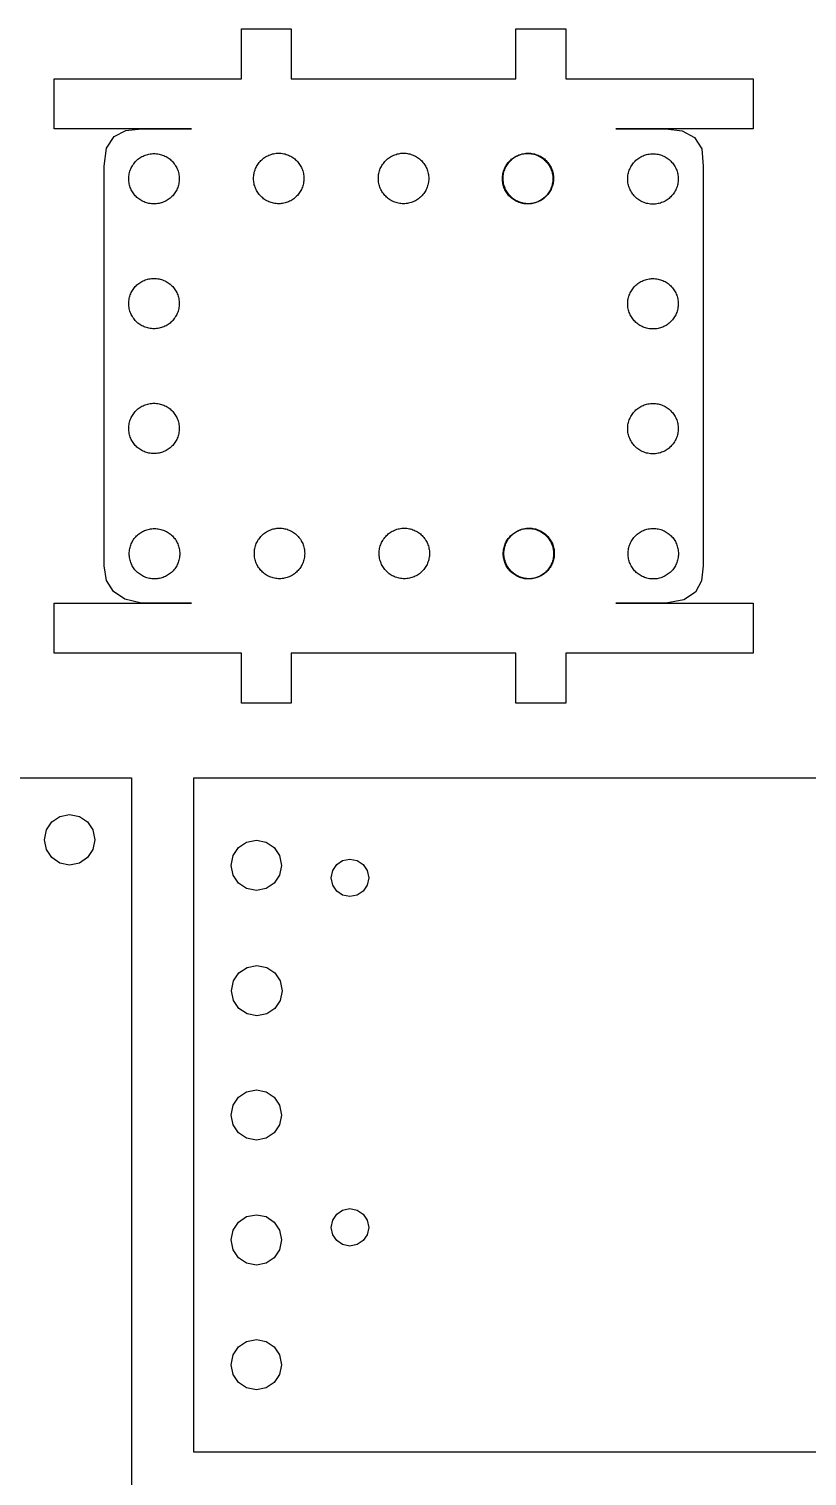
# Model space of a CAD drawing. Extents: x 0 to 450, y -1 to 305.
# Drawn here: x 61.8 to 124.1, y 76.1 to 192 of the extents above; entities that cross this region are included whole.
import ezdxf

# ---------------------------------------------------------------- set-up
doc = ezdxf.new("R2010")
doc.units = 0
doc.layers.add('Layer_1', color=7, linetype='CONTINUOUS')

msp = doc.modelspace()

# ---------------------------------------------------------------- linework, layer by layer
at = {"layer": 'Layer_1', "color": 7}
for points in [[(70.798176, 146.00003), (69.462071, 146.328903), (68.542989, 146.926791), (68.001501, 147.811276), (67.798177, 149.000024), (67.798177, 181.000016), (68.003448, 182.443306), (68.606698, 183.380081), (69.555687, 183.87682), (70.798176, 184.000016), (74.798177, 184.000019), (63.798176, 184.000019), (63.798176, 188.000019), (78.798177, 188.000019), (78.798177, 192.000017), (82.798178, 192.000017), (82.798178, 188.000019), (100.798176, 188.000016), (100.798176, 192.000017), (104.798176, 192.000017), (104.798176, 188.000016), (119.798177, 188.000019), (119.798177, 184.000019), (108.798177, 184.000019), (112.798177, 184.000019), (114.123363, 183.825205), (115.114584, 183.316423), (115.697604, 182.399443), (115.798177, 181.000016), (115.798177, 149.000024), (115.67832, 147.79993), (115.178578, 146.871165), (114.238636, 146.256852), (112.798177, 146.00003), (108.798177, 146.00003), (119.798177, 146.00003), (119.798177, 142.00001), (104.798176, 142.00001), (104.798176, 138.000018), (100.798176, 138.000018), (100.798176, 142.00001), (82.798178, 142.00001), (82.798178, 138.000018), (78.798177, 138.000018), (78.798177, 142.00001), (63.798176, 142.00001), (63.798176, 146.00003), (74.798177, 146.00003), (70.798176, 146.00003)], [(81.792592, 182.046256), (81.792592, 182.046256)], [(91.792594, 182.046256), (91.792594, 182.046256)], [(101.736711, 182.026219), (101.736711, 182.026219)], [(101.792574, 182.046256), (101.792574, 182.046256)], [(69.774418, 180.000004), (69.774418, 180.000004)], [(109.754343, 179.982357), (109.754343, 179.982357)], [(69.774435, 170.000024), (69.774435, 170.000024)], [(109.75436, 169.982385), (109.75436, 169.982385)], [(69.774435, 160.000021), (69.774435, 160.000021)], [(109.75436, 159.982383), (109.75436, 159.982383)], [(81.856473, 152.008033), (81.856473, 152.008033)], [(91.856475, 152.008033), (91.856475, 152.008033)], [(101.800592, 151.987995), (101.800592, 151.987995)], [(101.856455, 152.008033), (101.856455, 152.008033)], [(111.800572, 151.987995), (111.800572, 151.987995)], [(69.814567, 149.961781), (69.814567, 149.961781)], [(-0.000002, 132.009873), (70.000002, 132.009873), (70.000002, 57.990145), (-0.000002, 57.990145), (-0.000002, 132.009873)], [(75.000005, 132.000021), (185, 132.000021), (185, 78.000019), (75.000005, 78.000019), (75.000005, 132.000021)], [(65.038218, 125.026264), (64.252863, 125.1853), (63.611533, 125.619007), (63.179136, 126.262279), (63.020581, 127.050014), (63.179136, 127.837749), (63.611533, 128.481022), (64.252863, 128.914728), (65.038218, 129.073764), (65.823574, 128.914728), (66.464903, 128.481022), (66.8973, 127.837749), (67.055856, 127.050014), (66.8973, 126.262279), (66.464903, 125.619007), (65.823574, 125.1853), (65.038218, 125.026264)], [(82.023752, 125.000012), (81.864716, 124.214657), (81.43101, 123.573327), (80.787737, 123.14093), (80.000002, 122.982375), (79.212267, 123.14093), (78.568995, 123.573327), (78.135288, 124.214657), (77.976252, 125.000012), (78.135288, 125.785368), (78.568995, 126.426697), (79.212267, 126.859095), (80.000002, 127.01765), (80.787737, 126.859095), (81.43101, 126.426697), (81.864716, 125.785368), (82.023752, 125.000012)], [(82.063887, 114.961797), (81.904851, 114.176442), (81.471144, 113.535112), (80.827872, 113.102715), (80.040137, 112.944159), (79.252402, 113.102715), (78.60913, 113.535112), (78.175423, 114.176442), (78.016387, 114.961797), (78.175423, 115.747152), (78.60913, 116.388482), (79.252402, 116.820879), (80.040137, 116.979435), (80.827872, 116.820879), (81.471144, 116.388482), (81.904851, 115.747152), (82.063887, 114.961797)], [(82.023752, 105.000013), (81.864716, 104.214658), (81.43101, 103.573328), (80.787737, 103.140931), (80.000002, 102.982375), (79.212267, 103.140931), (78.568995, 103.573328), (78.135288, 104.214658), (77.976252, 105.000013), (78.135288, 105.785368), (78.568995, 106.426698), (79.212267, 106.859095), (80.000002, 107.017651), (80.787737, 106.859095), (81.43101, 106.426698), (81.864716, 105.785368), (82.023752, 105.000013)], [(82.023752, 95.000013), (81.864716, 94.214658), (81.43101, 93.573328), (80.787737, 93.140931), (80.000002, 92.982375), (79.212267, 93.140931), (78.568995, 93.573328), (78.135288, 94.214658), (77.976252, 95.000013), (78.135288, 95.785368), (78.568995, 96.426698), (79.212267, 96.859095), (80.000002, 97.017651), (80.787737, 96.859095), (81.43101, 96.426698), (81.864716, 95.785368), (82.023752, 95.000013)], [(82.023752, 85.000013), (81.864716, 84.214658), (81.43101, 83.573328), (80.787737, 83.140931), (80.000002, 82.982376), (79.212267, 83.140931), (78.568995, 83.573328), (78.135288, 84.214658), (77.976252, 85.000013), (78.135288, 85.785369), (78.568995, 86.426698), (79.212267, 86.859095), (80.000002, 87.017651), (80.787737, 86.859095), (81.43101, 86.426698), (81.864716, 85.785369), (82.023752, 85.000013)]]:
    msp.add_lwpolyline(points, dxfattribs=at)
at = {"layer": 'Layer_1', "color": 1}
for points in [[(89.000002, 124.00001), (88.882125, 123.416145), (88.560663, 122.939353), (88.08387, 122.61789), (87.500002, 122.500013), (86.916135, 122.61789), (86.439342, 122.939353), (86.11788, 123.416145), (86.000002, 124.00001), (86.11788, 124.58388), (86.439342, 125.060672), (86.916135, 125.382134), (87.500002, 125.500011), (88.08387, 125.382134), (88.560663, 125.060672), (88.882125, 124.58388), (89.000002, 124.00001)], [(89.000002, 96.000013), (88.882125, 95.416147), (88.560663, 94.939355), (88.08387, 94.617893), (87.500002, 94.500016), (86.916135, 94.617893), (86.439342, 94.939355), (86.11788, 95.416147), (86.000002, 96.000013), (86.11788, 96.583882), (86.439342, 97.060674), (86.916135, 97.382137), (87.500002, 97.500014), (88.08387, 97.382137), (88.560663, 97.060674), (88.882125, 96.583882), (89.000002, 96.000013)]]:
    msp.add_lwpolyline(points, dxfattribs=at)
at = {"layer": 'Layer_1', "color": 7}
for points in [[(71.390338, 181.97666), (71.522079, 182.003471), (71.658477, 182.017667), (71.798177, 182.017667)], [(71.798177, 182.017667), (71.937905, 182.017667), (72.074303, 182.003556), (72.206045, 181.97666)], [(81.007252, 181.887224), (81.12793, 181.938419), (81.25462, 181.978184), (81.385966, 182.005137)], [(81.385966, 182.005137), (81.517312, 182.03223), (81.653315, 182.046256), (81.792592, 182.046256)], [(81.792592, 182.046256), (81.931897, 182.046256), (82.067871, 182.032145), (82.199218, 182.005137)], [(82.199218, 182.005137), (82.330564, 181.978325), (82.457253, 181.938419), (82.577957, 181.887224)], [(91.007226, 181.887224), (91.127933, 181.938419), (91.254622, 181.978184), (91.385969, 182.005137)], [(91.385969, 182.005137), (91.517315, 182.03223), (91.653289, 182.046256), (91.792594, 182.046256)], [(91.792594, 182.046256), (91.931871, 182.046256), (92.067874, 182.032145), (92.19922, 182.005137)], [(92.19922, 182.005137), (92.330566, 181.978325), (92.457256, 181.938419), (92.577934, 181.887224)], [(101.007235, 181.887196), (101.127913, 181.938419), (101.254631, 181.978156), (101.385977, 182.005137)], [(101.330085, 181.985099), (101.461432, 182.012192), (101.597406, 182.026219), (101.736711, 182.026219)], [(101.385977, 182.005137), (101.517295, 182.03223), (101.653298, 182.046256), (101.792574, 182.046256)], [(101.736711, 182.026219), (101.875988, 182.026219), (102.011991, 182.012107), (102.143337, 181.985099)], [(101.792574, 182.046256), (101.931879, 182.046256), (102.067882, 182.032145), (102.1992, 182.005137)], [(102.1992, 182.005137), (102.330546, 181.978043), (102.457264, 181.938419), (102.577942, 181.887196)], [(111.370262, 181.959013), (111.502004, 181.985824), (111.638402, 182.00002), (111.778102, 182.00002)], [(111.778102, 182.00002), (111.91783, 182.00002), (112.054228, 181.985909), (112.185969, 181.959013)], [(69.933479, 180.785372), (69.984674, 180.906079), (70.047327, 181.020745), (70.120056, 181.128103)], [(70.120056, 181.128103), (70.192784, 181.235432), (70.275617, 181.335423), (70.367169, 181.426694)], [(70.367169, 181.426694), (70.458722, 181.517993), (70.559024, 181.600571), (70.666692, 181.673074)], [(70.666692, 181.673074), (70.77436, 181.745605), (70.889393, 181.808061), (71.010439, 181.859087)], [(71.010439, 181.859087), (71.131512, 181.910141), (71.258568, 181.949793), (71.390338, 181.97666)], [(72.206045, 181.97666), (72.337786, 181.949849), (72.464871, 181.910141), (72.585916, 181.859087)], [(72.585916, 181.859087), (72.706961, 181.808061), (72.822023, 181.745605), (72.929691, 181.673074)], [(72.929691, 181.673074), (73.03733, 181.600571), (73.137632, 181.517993), (73.229185, 181.426694)], [(73.229185, 181.426694), (73.320738, 181.335423), (73.40357, 181.235432), (73.476299, 181.128103)], [(73.476299, 181.128103), (73.549056, 181.020745), (73.611681, 180.906079), (73.662904, 180.785372)], [(79.933509, 180.810236), (79.984563, 180.931309), (80.047019, 181.046343), (80.11955, 181.154011)], [(80.11955, 181.154011), (80.192053, 181.261679), (80.274631, 181.361952), (80.365902, 181.453533)], [(80.365902, 181.453533), (80.457201, 181.545086), (80.557164, 181.62789), (80.664521, 181.700647)], [(80.664521, 181.700647), (80.77185, 181.773376), (80.886546, 181.836029), (81.007252, 181.887224)], [(82.577957, 181.887224), (82.698635, 181.836029), (82.81333, 181.773376), (82.920688, 181.700647)], [(82.920688, 181.700647), (83.028017, 181.62789), (83.128008, 181.545086), (83.219279, 181.453533)], [(83.219279, 181.453533), (83.310549, 181.361952), (83.393128, 181.261679), (83.465659, 181.154011)], [(83.465659, 181.154011), (83.538162, 181.046343), (83.600617, 180.931309), (83.651671, 180.810236)], [(89.933512, 180.810236), (89.984566, 180.931309), (90.047022, 181.046343), (90.119525, 181.154011)], [(90.119525, 181.154011), (90.192056, 181.261679), (90.274634, 181.361952), (90.365905, 181.453533)], [(90.365905, 181.453533), (90.457175, 181.545086), (90.557167, 181.62789), (90.664496, 181.700647)], [(90.664496, 181.700647), (90.771853, 181.773376), (90.886548, 181.836029), (91.007226, 181.887224)], [(92.577934, 181.887224), (92.698641, 181.836029), (92.813336, 181.773376), (92.920665, 181.700647)], [(92.920665, 181.700647), (93.027994, 181.62789), (93.127985, 181.545086), (93.219284, 181.453533)], [(93.219284, 181.453533), (93.310555, 181.361952), (93.393133, 181.261679), (93.465636, 181.154011)], [(93.465636, 181.154011), (93.538167, 181.046343), (93.600623, 180.931309), (93.651677, 180.810236)], [(99.877629, 180.790198), (99.928683, 180.911271), (99.991139, 181.026305), (100.063641, 181.133973)], [(99.933492, 180.810236), (99.984546, 180.931309), (100.047002, 181.046343), (100.119533, 181.153983)], [(100.063641, 181.133973), (100.136173, 181.241641), (100.218751, 181.341914), (100.310021, 181.433495)], [(100.119533, 181.153983), (100.192036, 181.26165), (100.274614, 181.361952), (100.365913, 181.453533)], [(100.310021, 181.433495), (100.401292, 181.525048), (100.501283, 181.607852), (100.608613, 181.680609)], [(100.365913, 181.453533), (100.457183, 181.545086), (100.557175, 181.627918), (100.664504, 181.700619)], [(100.608613, 181.680609), (100.71597, 181.753338), (100.830665, 181.815991), (100.951343, 181.867186)], [(100.664504, 181.700619), (100.771833, 181.773376), (100.886528, 181.836029), (101.007235, 181.887196)], [(100.951343, 181.867186), (101.07205, 181.918381), (101.198739, 181.958147), (101.330085, 181.985099)], [(102.143337, 181.985099), (102.274683, 181.958288), (102.401373, 181.918381), (102.522051, 181.867186)], [(102.522051, 181.867186), (102.642757, 181.815991), (102.757453, 181.753338), (102.864782, 181.680609)], [(102.577942, 181.887196), (102.698649, 181.836029), (102.813316, 181.773376), (102.920673, 181.700619)], [(102.864782, 181.680609), (102.972111, 181.607852), (103.072102, 181.525048), (103.163401, 181.433495)], [(102.920673, 181.700619), (103.028002, 181.627918), (103.127993, 181.545086), (103.219264, 181.453533)], [(103.163401, 181.433495), (103.254672, 181.341914), (103.33725, 181.241641), (103.409753, 181.133973)], [(103.219264, 181.453533), (103.310563, 181.361952), (103.393141, 181.26165), (103.465644, 181.153983)], [(103.409753, 181.133973), (103.482284, 181.026305), (103.54474, 180.911271), (103.595794, 180.790198)], [(103.465644, 181.153983), (103.538175, 181.046343), (103.600631, 180.931309), (103.651657, 180.810236)], [(109.913403, 180.767725), (109.964598, 180.888431), (110.027252, 181.003098), (110.09998, 181.110455)], [(110.09998, 181.110455), (110.172709, 181.217784), (110.255541, 181.317776), (110.347094, 181.409046)], [(110.347094, 181.409046), (110.438647, 181.500345), (110.538949, 181.582924), (110.646616, 181.655426)], [(110.646616, 181.655426), (110.754284, 181.727958), (110.869318, 181.790413), (110.990363, 181.841439)], [(110.990363, 181.841439), (111.111436, 181.892493), (111.238493, 181.932145), (111.370262, 181.959013)], [(112.185969, 181.959013), (112.317711, 181.932202), (112.444795, 181.892493), (112.56584, 181.841439)], [(112.56584, 181.841439), (112.686886, 181.790413), (112.801948, 181.727958), (112.909615, 181.655426)], [(112.909615, 181.655426), (113.017255, 181.582924), (113.117557, 181.500345), (113.20911, 181.409046)], [(113.20911, 181.409046), (113.300662, 181.317776), (113.383495, 181.217784), (113.456223, 181.110455)], [(113.456223, 181.110455), (113.52898, 181.003098), (113.591605, 180.888431), (113.642829, 180.767725)], [(69.774418, 180.000004), (69.774418, 180.139309), (69.788529, 180.275312), (69.815538, 180.40663)], [(69.815538, 179.593407), (69.788445, 179.724725), (69.774418, 179.860727), (69.774418, 180.000004)], [(69.815538, 180.40663), (69.842631, 180.537976), (69.882255, 180.664694), (69.933479, 180.785372)], [(73.662904, 180.785372), (73.714099, 180.664694), (73.753864, 180.537976), (73.780817, 180.40663)], [(73.780817, 180.40663), (73.807628, 180.275312), (73.821936, 180.139309), (73.821936, 180.000004)], [(73.821936, 180.000004), (73.821936, 179.860727), (73.807825, 179.724725), (73.780817, 179.593407)], [(79.774957, 180.022525), (79.774957, 180.162225), (79.789068, 180.298623), (79.815964, 180.430365)], [(79.815964, 179.614658), (79.789153, 179.746399), (79.774957, 179.882797), (79.774957, 180.022525)], [(79.815964, 180.430365), (79.842775, 180.562106), (79.882455, 180.689191), (79.933509, 180.810236)], [(83.651671, 180.810236), (83.702725, 180.689191), (83.742378, 180.562106), (83.769245, 180.430365)], [(83.769245, 180.430365), (83.796056, 180.298623), (83.810224, 180.162225), (83.810224, 180.022525)], [(83.810224, 180.022525), (83.810224, 179.882797), (83.796113, 179.746399), (83.769245, 179.614658)], [(89.774959, 180.022525), (89.774959, 180.162225), (89.789071, 180.298623), (89.815938, 180.430365)], [(89.815938, 179.614658), (89.789127, 179.746399), (89.774959, 179.882797), (89.774959, 180.022525)], [(89.815938, 180.430365), (89.842749, 180.562106), (89.882458, 180.689191), (89.933512, 180.810236)], [(93.651677, 180.810236), (93.702731, 180.689191), (93.742355, 180.562106), (93.769222, 180.430365)], [(93.769222, 180.430365), (93.796033, 180.298623), (93.810229, 180.162225), (93.810229, 180.022525)], [(93.810229, 180.022525), (93.810229, 179.882797), (93.796118, 179.746399), (93.769222, 179.614658)], [(99.719076, 180.002488), (99.719076, 180.142188), (99.733187, 180.278586), (99.760055, 180.410327)], [(99.760055, 179.59462), (99.733244, 179.726361), (99.719076, 179.862759), (99.719076, 180.002488)], [(99.760055, 180.410327), (99.786866, 180.542068), (99.826575, 180.669153), (99.877629, 180.790198)], [(99.774939, 180.022525), (99.774939, 180.162197), (99.789051, 180.298623), (99.815946, 180.430337)], [(99.815946, 179.61463), (99.789135, 179.746399), (99.774939, 179.882797), (99.774939, 180.022525)], [(99.815946, 180.430337), (99.842757, 180.562078), (99.882466, 180.689191), (99.933492, 180.810236)], [(103.595794, 180.790198), (103.646848, 180.669153), (103.686472, 180.542068), (103.713339, 180.410327)], [(103.651657, 180.810236), (103.702711, 180.689191), (103.742363, 180.562134), (103.769231, 180.430337)], [(103.713339, 180.410327), (103.74015, 180.278586), (103.754346, 180.142188), (103.754346, 180.002488)], [(103.754346, 180.002488), (103.754346, 179.862759), (103.740235, 179.726361), (103.713339, 179.59462)], [(103.769231, 180.430337), (103.796042, 180.298623), (103.810237, 180.162197), (103.810237, 180.022525)], [(103.810237, 180.022525), (103.810237, 179.882769), (103.796126, 179.746399), (103.769231, 179.61463)], [(109.754343, 179.982357), (109.754343, 180.121662), (109.768454, 180.257664), (109.795462, 180.388982)], [(109.795462, 179.575759), (109.768369, 179.707077), (109.754343, 179.84308), (109.754343, 179.982357)], [(109.795462, 180.388982), (109.822556, 180.520329), (109.86218, 180.647046), (109.913403, 180.767725)], [(113.642829, 180.767725), (113.694024, 180.647046), (113.733789, 180.520329), (113.760741, 180.388982)], [(113.760741, 180.388982), (113.787552, 180.257664), (113.801861, 180.121662), (113.801861, 179.982357)], [(113.801861, 179.982357), (113.801861, 179.84308), (113.78775, 179.707077), (113.760741, 179.575759)], [(69.933479, 179.214664), (69.882255, 179.335343), (69.842518, 179.46206), (69.815538, 179.593407)], [(70.120056, 178.871934), (70.047327, 178.979263), (69.984674, 179.093958), (69.933479, 179.214664)], [(70.367169, 178.573343), (70.275617, 178.664613), (70.192784, 178.764605), (70.120056, 178.871934)], [(70.666692, 178.326963), (70.559024, 178.399465), (70.458722, 178.482044), (70.367169, 178.573343)], [(73.229185, 178.573343), (73.137632, 178.482044), (73.03733, 178.399465), (72.929691, 178.326963)], [(73.476299, 178.871934), (73.40357, 178.764605), (73.320738, 178.664613), (73.229185, 178.573343)], [(73.662904, 179.214664), (73.611681, 179.093958), (73.549056, 178.979263), (73.476299, 178.871934)], [(73.780817, 179.593407), (73.753723, 179.46206), (73.714099, 179.335343), (73.662904, 179.214664)], [(79.933509, 179.234787), (79.882455, 179.355832), (79.842831, 179.482917), (79.815964, 179.614658)], [(80.11955, 178.891012), (80.047019, 178.99868), (79.984563, 179.113713), (79.933509, 179.234787)], [(80.365902, 178.591518), (80.274631, 178.683071), (80.192053, 178.783344), (80.11955, 178.891012)], [(80.664521, 178.344376), (80.557164, 178.417133), (80.457201, 178.499965), (80.365902, 178.591518)], [(83.219279, 178.591518), (83.128008, 178.499965), (83.028017, 178.417133), (82.920688, 178.344376)], [(83.465659, 178.891012), (83.393128, 178.783344), (83.310549, 178.683071), (83.219279, 178.591518)], [(83.651671, 179.234787), (83.600617, 179.113713), (83.538162, 178.99868), (83.465659, 178.891012)], [(83.769245, 179.614658), (83.742434, 179.482917), (83.702725, 179.355832), (83.651671, 179.234787)], [(89.933512, 179.234787), (89.882458, 179.355832), (89.842806, 179.482917), (89.815938, 179.614658)], [(90.119525, 178.891012), (90.047022, 178.99868), (89.984566, 179.113713), (89.933512, 179.234787)], [(90.365905, 178.591518), (90.274634, 178.683071), (90.192056, 178.783344), (90.119525, 178.891012)], [(90.664496, 178.344376), (90.557167, 178.417133), (90.457175, 178.499965), (90.365905, 178.591518)], [(93.219284, 178.591518), (93.127985, 178.499965), (93.027994, 178.417133), (92.920665, 178.344376)], [(93.465636, 178.891012), (93.393133, 178.783344), (93.310555, 178.683071), (93.219284, 178.591518)], [(93.651677, 179.234787), (93.600623, 179.113713), (93.538167, 178.99868), (93.465636, 178.891012)], [(93.769222, 179.614658), (93.742411, 179.482917), (93.702731, 179.355832), (93.651677, 179.234787)], [(99.877629, 179.214749), (99.826575, 179.335794), (99.786923, 179.462879), (99.760055, 179.59462)], [(99.933492, 179.234759), (99.882466, 179.355832), (99.842814, 179.482888), (99.815946, 179.61463)], [(100.063641, 178.870974), (99.991139, 178.978642), (99.928683, 179.093676), (99.877629, 179.214749)], [(100.119533, 178.890984), (100.047002, 178.99868), (99.984546, 179.113742), (99.933492, 179.234759)], [(100.310021, 178.57148), (100.218751, 178.663033), (100.136173, 178.763306), (100.063641, 178.870974)], [(100.365913, 178.591489), (100.274614, 178.683042), (100.192036, 178.783344), (100.119533, 178.890984)], [(100.608613, 178.324338), (100.501283, 178.397095), (100.401292, 178.479927), (100.310021, 178.57148)], [(100.664504, 178.344376), (100.557175, 178.417133), (100.457183, 178.499965), (100.365913, 178.591489)], [(103.163401, 178.57148), (103.072102, 178.479927), (102.972111, 178.397095), (102.864782, 178.324338)], [(103.219264, 178.591489), (103.127993, 178.499965), (103.028002, 178.417133), (102.920673, 178.344376)], [(103.409753, 178.870974), (103.33725, 178.763306), (103.254672, 178.663033), (103.163401, 178.57148)], [(103.465644, 178.890984), (103.393141, 178.783344), (103.310563, 178.683042), (103.219264, 178.591489)], [(103.595794, 179.214749), (103.54474, 179.093676), (103.482284, 178.978642), (103.409753, 178.870974)], [(103.651657, 179.234759), (103.600631, 179.113742), (103.538175, 178.99868), (103.465644, 178.890984)], [(103.713339, 179.59462), (103.686528, 179.462879), (103.646848, 179.335794), (103.595794, 179.214749)], [(103.769231, 179.61463), (103.742419, 179.482888), (103.702711, 179.355832), (103.651657, 179.234759)], [(109.913403, 179.197017), (109.86218, 179.317695), (109.822443, 179.444413), (109.795462, 179.575759)], [(110.09998, 178.854286), (110.027252, 178.961615), (109.964598, 179.07631), (109.913403, 179.197017)], [(110.347094, 178.555695), (110.255541, 178.646966), (110.172709, 178.746957), (110.09998, 178.854286)], [(110.646616, 178.309315), (110.538949, 178.381818), (110.438647, 178.464396), (110.347094, 178.555695)], [(113.20911, 178.555695), (113.117557, 178.464396), (113.017255, 178.381818), (112.909615, 178.309315)], [(113.456223, 178.854286), (113.383495, 178.746957), (113.300662, 178.646966), (113.20911, 178.555695)], [(113.642829, 179.197017), (113.591605, 179.07631), (113.52898, 178.961615), (113.456223, 178.854286)], [(113.760741, 179.575759), (113.733648, 179.444413), (113.694024, 179.317695), (113.642829, 179.197017)], [(71.010439, 178.140922), (70.889393, 178.191976), (70.77436, 178.254431), (70.666692, 178.326963)], [(71.390338, 178.023376), (71.258597, 178.050187), (71.131512, 178.089896), (71.010439, 178.140922)], [(71.798177, 177.982369), (71.658477, 177.982369), (71.522079, 177.99648), (71.390338, 178.023376)], [(72.206045, 178.023376), (72.074303, 177.996565), (71.937877, 177.982369), (71.798177, 177.982369)], [(72.585916, 178.140922), (72.464871, 178.089896), (72.337786, 178.050244), (72.206045, 178.023376)], [(72.929691, 178.326963), (72.822023, 178.254431), (72.706961, 178.191976), (72.585916, 178.140922)], [(81.007252, 178.157799), (80.886546, 178.208994), (80.77185, 178.271647), (80.664521, 178.344376)], [(81.385966, 178.039886), (81.25462, 178.066697), (81.12793, 178.106603), (81.007252, 178.157799)], [(81.792592, 177.998766), (81.653315, 177.998766), (81.517312, 178.012877), (81.385966, 178.039886)], [(82.199218, 178.039886), (82.067871, 178.012793), (81.931897, 177.998766), (81.792592, 177.998766)], [(82.577957, 178.157799), (82.457253, 178.106603), (82.330564, 178.066838), (82.199218, 178.039886)], [(82.920688, 178.344376), (82.81333, 178.271647), (82.698635, 178.208994), (82.577957, 178.157799)], [(91.007226, 178.157799), (90.886548, 178.208994), (90.771853, 178.271647), (90.664496, 178.344376)], [(91.385969, 178.039886), (91.254622, 178.066697), (91.127933, 178.106603), (91.007226, 178.157799)], [(91.792594, 177.998766), (91.653289, 177.998766), (91.517315, 178.012877), (91.385969, 178.039886)], [(92.19922, 178.039886), (92.067874, 178.012793), (91.931871, 177.998766), (91.792594, 177.998766)], [(92.577934, 178.157799), (92.457256, 178.106603), (92.330566, 178.066838), (92.19922, 178.039886)], [(92.920665, 178.344376), (92.813336, 178.271647), (92.698641, 178.208994), (92.577934, 178.157799)], [(100.951343, 178.137761), (100.830665, 178.188956), (100.71597, 178.251609), (100.608613, 178.324338)], [(101.007235, 178.15777), (100.886528, 178.209022), (100.771833, 178.271647), (100.664504, 178.344376)], [(101.330085, 178.019848), (101.198739, 178.046659), (101.07205, 178.086566), (100.951343, 178.137761)], [(101.385977, 178.039858), (101.254631, 178.066951), (101.127913, 178.106575), (101.007235, 178.15777)], [(101.736711, 177.978729), (101.597406, 177.978729), (101.461432, 177.99284), (101.330085, 178.019848)], [(101.792574, 177.998738), (101.653298, 177.998738), (101.517295, 178.012849), (101.385977, 178.039858)], [(102.143337, 178.019848), (102.011991, 177.992755), (101.875988, 177.978729), (101.736711, 177.978729)], [(102.1992, 178.039858), (102.067882, 178.013047), (101.931879, 177.998738), (101.792574, 177.998738)], [(102.522051, 178.137761), (102.401373, 178.086566), (102.274683, 178.046801), (102.143337, 178.019848)], [(102.577942, 178.15777), (102.457264, 178.106575), (102.330546, 178.06681), (102.1992, 178.039858)], [(102.864782, 178.324338), (102.757453, 178.251609), (102.642757, 178.188956), (102.522051, 178.137761)], [(102.920673, 178.344376), (102.813316, 178.271647), (102.698649, 178.209022), (102.577942, 178.15777)], [(110.990363, 178.123274), (110.869318, 178.174328), (110.754284, 178.236784), (110.646616, 178.309315)], [(111.370262, 178.005729), (111.238521, 178.03254), (111.111436, 178.072248), (110.990363, 178.123274)], [(111.778102, 177.964722), (111.638402, 177.964722), (111.502004, 177.978833), (111.370262, 178.005729)], [(112.185969, 178.005729), (112.054228, 177.978918), (111.917802, 177.964722), (111.778102, 177.964722)], [(112.56584, 178.123274), (112.444795, 178.072248), (112.317711, 178.032596), (112.185969, 178.005729)], [(112.909615, 178.309315), (112.801948, 178.236784), (112.686886, 178.174328), (112.56584, 178.123274)], [(70.367158, 171.426714), (70.458739, 171.517985), (70.559013, 171.600563), (70.666681, 171.673066)], [(70.666681, 171.673066), (70.774348, 171.745597), (70.889382, 171.808053), (71.010455, 171.859107)], [(71.010455, 171.859107), (71.131501, 171.910161), (71.258585, 171.949785), (71.390327, 171.976652)], [(71.390327, 171.976652), (71.522068, 172.003463), (71.658466, 172.017659), (71.798166, 172.017659)], [(71.798166, 172.017659), (71.937894, 172.017659), (72.074292, 172.003548), (72.206033, 171.976652)], [(72.206033, 171.976652), (72.337775, 171.949841), (72.464859, 171.910161), (72.585905, 171.859107)], [(72.585905, 171.859107), (72.706978, 171.808053), (72.822012, 171.745597), (72.929679, 171.673066)], [(72.929679, 171.673066), (73.037347, 171.600563), (73.137621, 171.517985), (73.229174, 171.426714)], [(110.347083, 171.409075), (110.438664, 171.500346), (110.538937, 171.582924), (110.646605, 171.655427)], [(110.646605, 171.655427), (110.754273, 171.727958), (110.869307, 171.790414), (110.99038, 171.841468)], [(110.99038, 171.841468), (111.111425, 171.892522), (111.23851, 171.932146), (111.370251, 171.959013)], [(111.370251, 171.959013), (111.501992, 171.985824), (111.63839, 172.00002), (111.77809, 172.00002)], [(111.77809, 172.00002), (111.917819, 172.00002), (112.054217, 171.985909), (112.185958, 171.959013)], [(112.185958, 171.959013), (112.317699, 171.932202), (112.444784, 171.892522), (112.565829, 171.841468)], [(112.565829, 171.841468), (112.686902, 171.790414), (112.801936, 171.727958), (112.909604, 171.655427)], [(112.909604, 171.655427), (113.017272, 171.582924), (113.117545, 171.500346), (113.209098, 171.409075)], [(69.774435, 170.000024), (69.774435, 170.139301), (69.788546, 170.275304), (69.815555, 170.40665)], [(69.815555, 170.40665), (69.842366, 170.537996), (69.882272, 170.664686), (69.933467, 170.785364)], [(69.933467, 170.785364), (69.984662, 170.90607), (70.047316, 171.020765), (70.120044, 171.128095)], [(70.120044, 171.128095), (70.192801, 171.235424), (70.275605, 171.335415), (70.367158, 171.426714)], [(73.229174, 171.426714), (73.320727, 171.335415), (73.403559, 171.235424), (73.476316, 171.128095)], [(73.476316, 171.128095), (73.549044, 171.020765), (73.611698, 170.90607), (73.662893, 170.785364)], [(73.662893, 170.785364), (73.714088, 170.664686), (73.753853, 170.537996), (73.780805, 170.40665)], [(73.780805, 170.40665), (73.807899, 170.275304), (73.821925, 170.139301), (73.821925, 170.000024)], [(109.795479, 170.389011), (109.82229, 170.520357), (109.862197, 170.647047), (109.913392, 170.767725)], [(109.913392, 170.767725), (109.964587, 170.888431), (110.02724, 171.003127), (110.099969, 171.110456)], [(110.099969, 171.110456), (110.172726, 171.217785), (110.25553, 171.317776), (110.347083, 171.409075)], [(113.209098, 171.409075), (113.300651, 171.317776), (113.383483, 171.217785), (113.45624, 171.110456)], [(113.45624, 171.110456), (113.528969, 171.003127), (113.591622, 170.888431), (113.642817, 170.767725)], [(113.642817, 170.767725), (113.694012, 170.647047), (113.733778, 170.520357), (113.76073, 170.389011)], [(69.815555, 169.593398), (69.788461, 169.724745), (69.774435, 169.860719), (69.774435, 170.000024)], [(69.933467, 169.214656), (69.882272, 169.335363), (69.842507, 169.462052), (69.815555, 169.593398)], [(73.780805, 169.593398), (73.753994, 169.462052), (73.714088, 169.335363), (73.662893, 169.214656)], [(73.821925, 170.000024), (73.821925, 169.860719), (73.807814, 169.724745), (73.780805, 169.593398)], [(109.75436, 169.982385), (109.75436, 170.121662), (109.768471, 170.257665), (109.795479, 170.389011)], [(109.795479, 169.575759), (109.768386, 169.707106), (109.75436, 169.84308), (109.75436, 169.982385)], [(109.913392, 169.197017), (109.862197, 169.317724), (109.822432, 169.444413), (109.795479, 169.575759)], [(113.76073, 169.575759), (113.733919, 169.444413), (113.694012, 169.317724), (113.642817, 169.197017)], [(113.76073, 170.389011), (113.787823, 170.257665), (113.80185, 170.121662), (113.80185, 169.982385)], [(113.80185, 169.982385), (113.80185, 169.84308), (113.787738, 169.707106), (113.76073, 169.575759)], [(70.120044, 168.871925), (70.047316, 168.979283), (69.984662, 169.093978), (69.933467, 169.214656)], [(70.367158, 168.573334), (70.275605, 168.664605), (70.192801, 168.764596), (70.120044, 168.871925)], [(70.666681, 168.326954), (70.559013, 168.399485), (70.458739, 168.482064), (70.367158, 168.573334)], [(71.010455, 168.140942), (70.889382, 168.191996), (70.774348, 168.254451), (70.666681, 168.326954)], [(71.390327, 168.023368), (71.258585, 168.050179), (71.131501, 168.089888), (71.010455, 168.140942)], [(72.585905, 168.140942), (72.464859, 168.089888), (72.337775, 168.050235), (72.206033, 168.023368)], [(72.929679, 168.326954), (72.822012, 168.254451), (72.706978, 168.191996), (72.585905, 168.140942)], [(73.229174, 168.573334), (73.137621, 168.482064), (73.037347, 168.399485), (72.929679, 168.326954)], [(73.476316, 168.871925), (73.403559, 168.764596), (73.320727, 168.664605), (73.229174, 168.573334)], [(73.662893, 169.214656), (73.611698, 169.093978), (73.549044, 168.979283), (73.476316, 168.871925)], [(110.099969, 168.854287), (110.02724, 168.961644), (109.964587, 169.076339), (109.913392, 169.197017)], [(110.347083, 168.555695), (110.25553, 168.646966), (110.172726, 168.746957), (110.099969, 168.854287)], [(110.646605, 168.309315), (110.538937, 168.381847), (110.438664, 168.464425), (110.347083, 168.555695)], [(110.99038, 168.123303), (110.869307, 168.174357), (110.754273, 168.236813), (110.646605, 168.309315)], [(111.370251, 168.005729), (111.23851, 168.03254), (111.111425, 168.072249), (110.99038, 168.123303)], [(112.565829, 168.123303), (112.444784, 168.072249), (112.317699, 168.032597), (112.185958, 168.005729)], [(112.909604, 168.309315), (112.801936, 168.236813), (112.686902, 168.174357), (112.565829, 168.123303)], [(113.209098, 168.555695), (113.117545, 168.464425), (113.017272, 168.381847), (112.909604, 168.309315)], [(113.45624, 168.854287), (113.383483, 168.746957), (113.300651, 168.646966), (113.209098, 168.555695)], [(113.642817, 169.197017), (113.591622, 169.076339), (113.528969, 168.961644), (113.45624, 168.854287)], [(71.798166, 167.982389), (71.658466, 167.982389), (71.522068, 167.9965), (71.390327, 168.023368)], [(72.206033, 168.023368), (72.074292, 167.996557), (71.937894, 167.982389), (71.798166, 167.982389)], [(111.77809, 167.96475), (111.63839, 167.96475), (111.501992, 167.978861), (111.370251, 168.005729)], [(112.185958, 168.005729), (112.054217, 167.978918), (111.917819, 167.96475), (111.77809, 167.96475)], [(70.120044, 161.128117), (70.192801, 161.235446), (70.275605, 161.335438), (70.367158, 161.426708)], [(70.367158, 161.426708), (70.458739, 161.517979), (70.559013, 161.600557), (70.666681, 161.673088)], [(70.666681, 161.673088), (70.774348, 161.745591), (70.889382, 161.808047), (71.010455, 161.859101)], [(71.010455, 161.859101), (71.131501, 161.910155), (71.258585, 161.949807), (71.390327, 161.976675)], [(71.390327, 161.976675), (71.522068, 162.003486), (71.658466, 162.017654), (71.798166, 162.017654)], [(71.798166, 162.017654), (71.937894, 162.017654), (72.074292, 162.003542), (72.206033, 161.976675)], [(72.206033, 161.976675), (72.337775, 161.949864), (72.464859, 161.910155), (72.585905, 161.859101)], [(72.585905, 161.859101), (72.706978, 161.808047), (72.822012, 161.745591), (72.929679, 161.673088)], [(72.929679, 161.673088), (73.037347, 161.600557), (73.137621, 161.517979), (73.229174, 161.426708)], [(73.229174, 161.426708), (73.320727, 161.335438), (73.403559, 161.235446), (73.476316, 161.128117)], [(110.099969, 161.110476), (110.172726, 161.217805), (110.25553, 161.317796), (110.347083, 161.409067)], [(110.347083, 161.409067), (110.438664, 161.500337), (110.538937, 161.582916), (110.646605, 161.655447)], [(110.646605, 161.655447), (110.754273, 161.72795), (110.869307, 161.790405), (110.99038, 161.841459)], [(110.99038, 161.841459), (111.111425, 161.892513), (111.23851, 161.932166), (111.370251, 161.959033)], [(111.370251, 161.959033), (111.501992, 161.985844), (111.63839, 162.000012), (111.77809, 162.000012)], [(111.77809, 162.000012), (111.917819, 162.000012), (112.054217, 161.985901), (112.185958, 161.959033)], [(112.185958, 161.959033), (112.317699, 161.932222), (112.444784, 161.892513), (112.565829, 161.841459)], [(112.565829, 161.841459), (112.686902, 161.790405), (112.801936, 161.72795), (112.909604, 161.655447)], [(112.909604, 161.655447), (113.017272, 161.582916), (113.117545, 161.500337), (113.209098, 161.409067)], [(113.209098, 161.409067), (113.300651, 161.317796), (113.383483, 161.217805), (113.45624, 161.110476)], [(69.774435, 160.000021), (69.774435, 160.139326), (69.788546, 160.275301), (69.815555, 160.406647)], [(69.815555, 159.593396), (69.788461, 159.724742), (69.774435, 159.860745), (69.774435, 160.000021)], [(69.815555, 160.406647), (69.842366, 160.537993), (69.882272, 160.664683), (69.933467, 160.785387)], [(69.933467, 160.785387), (69.984662, 160.906065), (70.047316, 161.02076), (70.120044, 161.128117)], [(73.476316, 161.128117), (73.549044, 161.02076), (73.611698, 160.906065), (73.662893, 160.785387)], [(73.662893, 160.785387), (73.714088, 160.664683), (73.753853, 160.537993), (73.780805, 160.406647)], [(73.780805, 160.406647), (73.807899, 160.275301), (73.821925, 160.139326), (73.821925, 160.000021)], [(73.821925, 160.000021), (73.821925, 159.860745), (73.807814, 159.724742), (73.780805, 159.593396)], [(109.75436, 159.982383), (109.75436, 160.121687), (109.768471, 160.257662), (109.795479, 160.389008)], [(109.795479, 159.575757), (109.768386, 159.707103), (109.75436, 159.843106), (109.75436, 159.982383)], [(109.795479, 160.389008), (109.82229, 160.520355), (109.862197, 160.647044), (109.913392, 160.767745)], [(109.913392, 160.767745), (109.964587, 160.888423), (110.02724, 161.003118), (110.099969, 161.110476)], [(113.45624, 161.110476), (113.528969, 161.003118), (113.591622, 160.888423), (113.642817, 160.767745)], [(113.642817, 160.767745), (113.694012, 160.647044), (113.733778, 160.520355), (113.76073, 160.389008)], [(113.76073, 160.389008), (113.787823, 160.257662), (113.80185, 160.121687), (113.80185, 159.982383)], [(113.80185, 159.982383), (113.80185, 159.843106), (113.787738, 159.707103), (113.76073, 159.575757)], [(69.933467, 159.214682), (69.882272, 159.33536), (69.842507, 159.462049), (69.815555, 159.593396)], [(70.120044, 158.871951), (70.047316, 158.97928), (69.984662, 159.093975), (69.933467, 159.214682)], [(70.367158, 158.573332), (70.275605, 158.664631), (70.192801, 158.764594), (70.120044, 158.871951)], [(73.476316, 158.871951), (73.403559, 158.764594), (73.320727, 158.664631), (73.229174, 158.573332)], [(73.662893, 159.214682), (73.611698, 159.093975), (73.549044, 158.97928), (73.476316, 158.871951)], [(73.780805, 159.593396), (73.753994, 159.462049), (73.714088, 159.33536), (73.662893, 159.214682)], [(109.913392, 159.197043), (109.862197, 159.317721), (109.822432, 159.444411), (109.795479, 159.575757)], [(110.099969, 158.854312), (110.02724, 158.961641), (109.964587, 159.076336), (109.913392, 159.197043)], [(110.347083, 158.555693), (110.25553, 158.646992), (110.172726, 158.746955), (110.099969, 158.854312)], [(113.45624, 158.854312), (113.383483, 158.746955), (113.300651, 158.646992), (113.209098, 158.555693)], [(113.642817, 159.197043), (113.591622, 159.076336), (113.528969, 158.961641), (113.45624, 158.854312)], [(113.76073, 159.575757), (113.733919, 159.444411), (113.694012, 159.317721), (113.642817, 159.197043)], [(70.666681, 158.32698), (70.559013, 158.399483), (70.458739, 158.482061), (70.367158, 158.573332)], [(71.010455, 158.140939), (70.889382, 158.191993), (70.774348, 158.254449), (70.666681, 158.32698)], [(71.390327, 158.023393), (71.258585, 158.050205), (71.131501, 158.089885), (71.010455, 158.140939)], [(71.798166, 157.982387), (71.658466, 157.982387), (71.522068, 157.996498), (71.390327, 158.023393)], [(72.206033, 158.023393), (72.074292, 157.996582), (71.937894, 157.982387), (71.798166, 157.982387)], [(72.585905, 158.140939), (72.464859, 158.089885), (72.337775, 158.050261), (72.206033, 158.023393)], [(72.929679, 158.32698), (72.822012, 158.254449), (72.706978, 158.191993), (72.585905, 158.140939)], [(73.229174, 158.573332), (73.137621, 158.482061), (73.037347, 158.399483), (72.929679, 158.32698)], [(110.646605, 158.309341), (110.538937, 158.381844), (110.438664, 158.464422), (110.347083, 158.555693)], [(110.99038, 158.1233), (110.869307, 158.174354), (110.754273, 158.23681), (110.646605, 158.309341)], [(111.370251, 158.005755), (111.23851, 158.032566), (111.111425, 158.072246), (110.99038, 158.1233)], [(111.77809, 157.964748), (111.63839, 157.964748), (111.501992, 157.978859), (111.370251, 158.005755)], [(112.185958, 158.005755), (112.054217, 157.978943), (111.917819, 157.964748), (111.77809, 157.964748)], [(112.565829, 158.1233), (112.444784, 158.072246), (112.317699, 158.032622), (112.185958, 158.005755)], [(112.909604, 158.309341), (112.801936, 158.23681), (112.686902, 158.174354), (112.565829, 158.1233)], [(113.209098, 158.555693), (113.117545, 158.464422), (113.017272, 158.381844), (112.909604, 158.309341)], [(71.050559, 151.820863), (71.171633, 151.871917), (71.298717, 151.911569), (71.430459, 151.938437)], [(71.430459, 151.938437), (71.5622, 151.965248), (71.698598, 151.979444), (71.838298, 151.979444)], [(71.838298, 151.979444), (71.978026, 151.979444), (72.114424, 151.965333), (72.246165, 151.938437)], [(72.246165, 151.938437), (72.377907, 151.911626), (72.504991, 151.871917), (72.626037, 151.820863)], [(81.071133, 151.849001), (81.191811, 151.900196), (81.318501, 151.939961), (81.449847, 151.966913)], [(81.449847, 151.966913), (81.581193, 151.994006), (81.717196, 152.008033), (81.856473, 152.008033)], [(81.856473, 152.008033), (81.995778, 152.008033), (82.131752, 151.993922), (82.263099, 151.966913)], [(82.263099, 151.966913), (82.394445, 151.940102), (82.521134, 151.900196), (82.641838, 151.849001)], [(91.071107, 151.849001), (91.191814, 151.900196), (91.318503, 151.939961), (91.44985, 151.966913)], [(91.44985, 151.966913), (91.581196, 151.994006), (91.71717, 152.008033), (91.856475, 152.008033)], [(91.856475, 152.008033), (91.995752, 152.008033), (92.131752, 151.993922), (92.263098, 151.966913)], [(92.263098, 151.966913), (92.394445, 151.940102), (92.521134, 151.900196), (92.641812, 151.849001)], [(101.015224, 151.828963), (101.135931, 151.880158), (101.26262, 151.919923), (101.393966, 151.946875)], [(101.071116, 151.848972), (101.191794, 151.900196), (101.318512, 151.939933), (101.449858, 151.966913)], [(101.393966, 151.946875), (101.525313, 151.973969), (101.661287, 151.987995), (101.800592, 151.987995)], [(101.449858, 151.966913), (101.581176, 151.994006), (101.717179, 152.008033), (101.856455, 152.008033)], [(101.800592, 151.987995), (101.939869, 151.987995), (102.075872, 151.973884), (102.207218, 151.946875)], [(101.856455, 152.008033), (101.99576, 152.008033), (102.131763, 151.993922), (102.263081, 151.966913)], [(102.207218, 151.946875), (102.338564, 151.920064), (102.465254, 151.880158), (102.585932, 151.828963)], [(102.263081, 151.966913), (102.394427, 151.93982), (102.521145, 151.900196), (102.641823, 151.848972)], [(111.015232, 151.828935), (111.135911, 151.880158), (111.262628, 151.919895), (111.393975, 151.946875)], [(111.393975, 151.946875), (111.525293, 151.973969), (111.661296, 151.987995), (111.800572, 151.987995)], [(111.800572, 151.987995), (111.939877, 151.987995), (112.07588, 151.973884), (112.207198, 151.946875)], [(112.207198, 151.946875), (112.338544, 151.919782), (112.465262, 151.880158), (112.58594, 151.828935)], [(69.855687, 150.368406), (69.882498, 150.499753), (69.922404, 150.62647), (69.973599, 150.747149)], [(69.973599, 150.747149), (70.024794, 150.867855), (70.087448, 150.982522), (70.160176, 151.089879)], [(70.160176, 151.089879), (70.232933, 151.197208), (70.315737, 151.2972), (70.40729, 151.38847)], [(70.40729, 151.38847), (70.498871, 151.479769), (70.599145, 151.562348), (70.706813, 151.63485)], [(70.706813, 151.63485), (70.81448, 151.707382), (70.929514, 151.769837), (71.050559, 151.820863)], [(72.626037, 151.820863), (72.74711, 151.769837), (72.862144, 151.707382), (72.969811, 151.63485)], [(72.969811, 151.63485), (73.077479, 151.562348), (73.177753, 151.479769), (73.269306, 151.38847)], [(73.269306, 151.38847), (73.360859, 151.2972), (73.443691, 151.197208), (73.516448, 151.089879)], [(73.516448, 151.089879), (73.589176, 150.982522), (73.65183, 150.867855), (73.703025, 150.747149)], [(73.703025, 150.747149), (73.75422, 150.62647), (73.793985, 150.499753), (73.820937, 150.368406)], [(79.879845, 150.392141), (79.906656, 150.523883), (79.946336, 150.650967), (79.99739, 150.772012)], [(79.99739, 150.772012), (80.048444, 150.893086), (80.1109, 151.00812), (80.183431, 151.115787)], [(80.183431, 151.115787), (80.255934, 151.223455), (80.338512, 151.323729), (80.429783, 151.41531)], [(80.429783, 151.41531), (80.521082, 151.506863), (80.621045, 151.589667), (80.728402, 151.662424)], [(80.728402, 151.662424), (80.835731, 151.735152), (80.950427, 151.797806), (81.071133, 151.849001)], [(82.641838, 151.849001), (82.762516, 151.797806), (82.877211, 151.735152), (82.984569, 151.662424)], [(82.984569, 151.662424), (83.091898, 151.589667), (83.191889, 151.506863), (83.28316, 151.41531)], [(83.28316, 151.41531), (83.37443, 151.323729), (83.457009, 151.223455), (83.52954, 151.115787)], [(83.52954, 151.115787), (83.602043, 151.00812), (83.664498, 150.893086), (83.715552, 150.772012)], [(83.715552, 150.772012), (83.766606, 150.650967), (83.806259, 150.523883), (83.833126, 150.392141)], [(89.879819, 150.392141), (89.90663, 150.523883), (89.946339, 150.650967), (89.997393, 150.772012)], [(89.997393, 150.772012), (90.048447, 150.893086), (90.110903, 151.00812), (90.183406, 151.115787)], [(90.183406, 151.115787), (90.255937, 151.223455), (90.338515, 151.323729), (90.429786, 151.41531)], [(90.429786, 151.41531), (90.521056, 151.506863), (90.621048, 151.589667), (90.728377, 151.662424)], [(90.728377, 151.662424), (90.835734, 151.735152), (90.950429, 151.797806), (91.071107, 151.849001)], [(92.641812, 151.849001), (92.762519, 151.797806), (92.877214, 151.735152), (92.984543, 151.662424)], [(92.984543, 151.662424), (93.091872, 151.589667), (93.191863, 151.506863), (93.283162, 151.41531)], [(93.283162, 151.41531), (93.374433, 151.323729), (93.457011, 151.223455), (93.529514, 151.115787)], [(93.529514, 151.115787), (93.602045, 151.00812), (93.664501, 150.893086), (93.715555, 150.772012)], [(93.715555, 150.772012), (93.766609, 150.650967), (93.806233, 150.523883), (93.833101, 150.392141)], [(99.823936, 150.372104), (99.850747, 150.503845), (99.890456, 150.63093), (99.94151, 150.751975)], [(99.879827, 150.392113), (99.906638, 150.523854), (99.946347, 150.650967), (99.997373, 150.772012)], [(99.94151, 150.751975), (99.992564, 150.873048), (100.05502, 150.988082), (100.127522, 151.09575)], [(99.997373, 150.772012), (100.048427, 150.893086), (100.110883, 151.00812), (100.183414, 151.115759)], [(100.127522, 151.09575), (100.200054, 151.203417), (100.282632, 151.303691), (100.373902, 151.395272)], [(100.183414, 151.115759), (100.255917, 151.223427), (100.338495, 151.323729), (100.429794, 151.41531)], [(100.373902, 151.395272), (100.465173, 151.486825), (100.565164, 151.569629), (100.672494, 151.642386)], [(100.429794, 151.41531), (100.521064, 151.506863), (100.621056, 151.589695), (100.728385, 151.662395)], [(100.672494, 151.642386), (100.779851, 151.715114), (100.894546, 151.777768), (101.015224, 151.828963)], [(100.728385, 151.662395), (100.835714, 151.735152), (100.950409, 151.797806), (101.071116, 151.848972)], [(102.585932, 151.828963), (102.706638, 151.777768), (102.821334, 151.715114), (102.928663, 151.642386)], [(102.641823, 151.848972), (102.76253, 151.797806), (102.877197, 151.735152), (102.984554, 151.662395)], [(102.928663, 151.642386), (103.035992, 151.569629), (103.135983, 151.486825), (103.227282, 151.395272)], [(102.984554, 151.662395), (103.091883, 151.589695), (103.191874, 151.506863), (103.283145, 151.41531)], [(103.227282, 151.395272), (103.318553, 151.303691), (103.401131, 151.203417), (103.473634, 151.09575)], [(103.283145, 151.41531), (103.374444, 151.323729), (103.457022, 151.223427), (103.529525, 151.115759)], [(103.473634, 151.09575), (103.546165, 150.988082), (103.608621, 150.873048), (103.659675, 150.751975)], [(103.529525, 151.115759), (103.602056, 151.00812), (103.664512, 150.893086), (103.715538, 150.772012)], [(103.659675, 150.751975), (103.710729, 150.63093), (103.750353, 150.503845), (103.77722, 150.372104)], [(103.715538, 150.772012), (103.766592, 150.650967), (103.806244, 150.523911), (103.833112, 150.392113)], [(109.823944, 150.372075), (109.850755, 150.503817), (109.890464, 150.63093), (109.94149, 150.751975)], [(109.94149, 150.751975), (109.992544, 150.873048), (110.055, 150.988082), (110.127531, 151.095721)], [(110.127531, 151.095721), (110.200034, 151.203389), (110.282612, 151.303691), (110.373911, 151.395272)], [(110.373911, 151.395272), (110.465181, 151.486825), (110.565173, 151.569657), (110.672502, 151.642358)], [(110.672502, 151.642358), (110.779831, 151.715114), (110.894526, 151.777768), (111.015232, 151.828935)], [(112.58594, 151.828935), (112.706647, 151.777768), (112.821314, 151.715114), (112.928671, 151.642358)], [(112.928671, 151.642358), (113.036, 151.569657), (113.135991, 151.486825), (113.227262, 151.395272)], [(113.227262, 151.395272), (113.318561, 151.303691), (113.401139, 151.203389), (113.473642, 151.095721)], [(113.473642, 151.095721), (113.546173, 150.988082), (113.608629, 150.873048), (113.659655, 150.751975)], [(113.659655, 150.751975), (113.710709, 150.63093), (113.750361, 150.503873), (113.777228, 150.372075)], [(69.814567, 149.961781), (69.814567, 150.101086), (69.828678, 150.237088), (69.855687, 150.368406)], [(69.855687, 149.555183), (69.828593, 149.686501), (69.814567, 149.822504), (69.814567, 149.961781)], [(69.973599, 149.176441), (69.922404, 149.297119), (69.882639, 149.423837), (69.855687, 149.555183)], [(73.820937, 149.555183), (73.794126, 149.423837), (73.75422, 149.297119), (73.703025, 149.176441)], [(73.820937, 150.368406), (73.847748, 150.237088), (73.862057, 150.101086), (73.862057, 149.961781)], [(73.862057, 149.961781), (73.862057, 149.822504), (73.847946, 149.686501), (73.820937, 149.555183)], [(79.838838, 149.984302), (79.838838, 150.124002), (79.852949, 150.2604), (79.879845, 150.392141)], [(79.879845, 149.576434), (79.853034, 149.708176), (79.838838, 149.844574), (79.838838, 149.984302)], [(79.99739, 149.196563), (79.946336, 149.317608), (79.906712, 149.444693), (79.879845, 149.576434)], [(83.833126, 149.576434), (83.806315, 149.444693), (83.766606, 149.317608), (83.715552, 149.196563)], [(83.833126, 150.392141), (83.859937, 150.2604), (83.874105, 150.124002), (83.874105, 149.984302)], [(83.874105, 149.984302), (83.874105, 149.844574), (83.859994, 149.708176), (83.833126, 149.576434)], [(89.83884, 149.984302), (89.83884, 150.124002), (89.852952, 150.2604), (89.879819, 150.392141)], [(89.879819, 149.576434), (89.853008, 149.708176), (89.83884, 149.844574), (89.83884, 149.984302)], [(89.997393, 149.196563), (89.946339, 149.317608), (89.906687, 149.444693), (89.879819, 149.576434)], [(93.833101, 149.576434), (93.806289, 149.444693), (93.766609, 149.317608), (93.715555, 149.196563)], [(93.833101, 150.392141), (93.859912, 150.2604), (93.874107, 150.124002), (93.874107, 149.984302)], [(93.874107, 149.984302), (93.874107, 149.844574), (93.859996, 149.708176), (93.833101, 149.576434)], [(99.782957, 149.964264), (99.782957, 150.103964), (99.797068, 150.240362), (99.823936, 150.372104)], [(99.823936, 149.556397), (99.797125, 149.688138), (99.782957, 149.824536), (99.782957, 149.964264)], [(99.94151, 149.176526), (99.890456, 149.297571), (99.850804, 149.424655), (99.823936, 149.556397)], [(99.83882, 149.984302), (99.83882, 150.123974), (99.852932, 150.2604), (99.879827, 150.392113)], [(99.879827, 149.576406), (99.853016, 149.708176), (99.83882, 149.844574), (99.83882, 149.984302)], [(99.997373, 149.196535), (99.946347, 149.317608), (99.906695, 149.444665), (99.879827, 149.576406)], [(103.77722, 149.556397), (103.750409, 149.424655), (103.710729, 149.297571), (103.659675, 149.176526)], [(103.833112, 149.576406), (103.8063, 149.444665), (103.766592, 149.317608), (103.715538, 149.196535)], [(103.77722, 150.372104), (103.804031, 150.240362), (103.818227, 150.103964), (103.818227, 149.964264)], [(103.818227, 149.964264), (103.818227, 149.824536), (103.804116, 149.688138), (103.77722, 149.556397)], [(103.833112, 150.392113), (103.859923, 150.2604), (103.874118, 150.123974), (103.874118, 149.984302)], [(103.874118, 149.984302), (103.874118, 149.844546), (103.860007, 149.708176), (103.833112, 149.576406)], [(109.782937, 149.964264), (109.782937, 150.103936), (109.797048, 150.240362), (109.823944, 150.372075)], [(109.823944, 149.556368), (109.797133, 149.688138), (109.782937, 149.824536), (109.782937, 149.964264)], [(109.94149, 149.176497), (109.890464, 149.297571), (109.850812, 149.424627), (109.823944, 149.556368)], [(113.777228, 149.556368), (113.750417, 149.424627), (113.710709, 149.297571), (113.659655, 149.176497)], [(113.777228, 150.372075), (113.80404, 150.240362), (113.818235, 150.103936), (113.818235, 149.964264)], [(113.818235, 149.964264), (113.818235, 149.824508), (113.804124, 149.688138), (113.777228, 149.556368)], [(70.160176, 148.83371), (70.087448, 148.941039), (70.024794, 149.055734), (69.973599, 149.176441)], [(70.40729, 148.535119), (70.315737, 148.62639), (70.232933, 148.726381), (70.160176, 148.83371)], [(70.706813, 148.288739), (70.599145, 148.361242), (70.498871, 148.44382), (70.40729, 148.535119)], [(73.269306, 148.535119), (73.177753, 148.44382), (73.077479, 148.361242), (72.969811, 148.288739)], [(73.516448, 148.83371), (73.443691, 148.726381), (73.360859, 148.62639), (73.269306, 148.535119)], [(73.703025, 149.176441), (73.65183, 149.055734), (73.589176, 148.941039), (73.516448, 148.83371)], [(80.183431, 148.852788), (80.1109, 148.960456), (80.048444, 149.07549), (79.99739, 149.196563)], [(80.429783, 148.553294), (80.338512, 148.644847), (80.255934, 148.745121), (80.183431, 148.852788)], [(80.728402, 148.306152), (80.621045, 148.378909), (80.521082, 148.461741), (80.429783, 148.553294)], [(83.28316, 148.553294), (83.191889, 148.461741), (83.091898, 148.378909), (82.984569, 148.306152)], [(83.52954, 148.852788), (83.457009, 148.745121), (83.37443, 148.644847), (83.28316, 148.553294)], [(83.715552, 149.196563), (83.664498, 149.07549), (83.602043, 148.960456), (83.52954, 148.852788)], [(90.183406, 148.852788), (90.110903, 148.960456), (90.048447, 149.07549), (89.997393, 149.196563)], [(90.429786, 148.553294), (90.338515, 148.644847), (90.255937, 148.745121), (90.183406, 148.852788)], [(90.728377, 148.306152), (90.621048, 148.378909), (90.521056, 148.461741), (90.429786, 148.553294)], [(93.283162, 148.553294), (93.191863, 148.461741), (93.091872, 148.378909), (92.984543, 148.306152)], [(93.529514, 148.852788), (93.457011, 148.745121), (93.374433, 148.644847), (93.283162, 148.553294)], [(93.715555, 149.196563), (93.664501, 149.07549), (93.602045, 148.960456), (93.529514, 148.852788)], [(100.127522, 148.832751), (100.05502, 148.940418), (99.992564, 149.055452), (99.94151, 149.176526)], [(100.183414, 148.85276), (100.110883, 148.960456), (100.048427, 149.075518), (99.997373, 149.196535)], [(100.373902, 148.533256), (100.282632, 148.624809), (100.200054, 148.725083), (100.127522, 148.832751)], [(100.429794, 148.553266), (100.338495, 148.644819), (100.255917, 148.745121), (100.183414, 148.85276)], [(100.672494, 148.286114), (100.565164, 148.358871), (100.465173, 148.441704), (100.373902, 148.533256)], [(100.728385, 148.306152), (100.621056, 148.378909), (100.521064, 148.461741), (100.429794, 148.553266)], [(103.227282, 148.533256), (103.135983, 148.441704), (103.035992, 148.358871), (102.928663, 148.286114)], [(103.283145, 148.553266), (103.191874, 148.461741), (103.091883, 148.378909), (102.984554, 148.306152)], [(103.473634, 148.832751), (103.401131, 148.725083), (103.318553, 148.624809), (103.227282, 148.533256)], [(103.529525, 148.85276), (103.457022, 148.745121), (103.374444, 148.644819), (103.283145, 148.553266)], [(103.659675, 149.176526), (103.608621, 149.055452), (103.546165, 148.940418), (103.473634, 148.832751)], [(103.715538, 149.196535), (103.664512, 149.075518), (103.602056, 148.960456), (103.529525, 148.85276)], [(110.127531, 148.832722), (110.055, 148.940418), (109.992544, 149.05548), (109.94149, 149.176497)], [(110.373911, 148.533228), (110.282612, 148.624781), (110.200034, 148.725083), (110.127531, 148.832722)], [(110.672502, 148.286114), (110.565173, 148.358871), (110.465181, 148.441704), (110.373911, 148.533228)], [(113.227262, 148.533228), (113.135991, 148.441704), (113.036, 148.358871), (112.928671, 148.286114)], [(113.473642, 148.832722), (113.401139, 148.725083), (113.318561, 148.624781), (113.227262, 148.533228)], [(113.659655, 149.176497), (113.608629, 149.05548), (113.546173, 148.940418), (113.473642, 148.832722)], [(71.050559, 148.102698), (70.929514, 148.153752), (70.81448, 148.216208), (70.706813, 148.288739)], [(71.430459, 147.985153), (71.298717, 148.011964), (71.171633, 148.051672), (71.050559, 148.102698)], [(71.838298, 147.944146), (71.698598, 147.944146), (71.5622, 147.958257), (71.430459, 147.985153)], [(72.246165, 147.985153), (72.114424, 147.958342), (71.978026, 147.944146), (71.838298, 147.944146)], [(72.626037, 148.102698), (72.504991, 148.051672), (72.377907, 148.01202), (72.246165, 147.985153)], [(72.969811, 148.288739), (72.862144, 148.216208), (72.74711, 148.153752), (72.626037, 148.102698)], [(81.071133, 148.119575), (80.950427, 148.17077), (80.835731, 148.233424), (80.728402, 148.306152)], [(81.449847, 148.001663), (81.318501, 148.028474), (81.191811, 148.06838), (81.071133, 148.119575)], [(81.856473, 147.960543), (81.717196, 147.960543), (81.581193, 147.974654), (81.449847, 148.001663)], [(82.263099, 148.001663), (82.131752, 147.974569), (81.995778, 147.960543), (81.856473, 147.960543)], [(82.641838, 148.119575), (82.521134, 148.06838), (82.394445, 148.028615), (82.263099, 148.001663)], [(82.984569, 148.306152), (82.877211, 148.233424), (82.762516, 148.17077), (82.641838, 148.119575)], [(91.071107, 148.119575), (90.950429, 148.17077), (90.835734, 148.233424), (90.728377, 148.306152)], [(91.44985, 148.001663), (91.318503, 148.028474), (91.191814, 148.06838), (91.071107, 148.119575)], [(91.856475, 147.960543), (91.71717, 147.960543), (91.581196, 147.974654), (91.44985, 148.001663)], [(92.263098, 148.001663), (92.131752, 147.974569), (91.995752, 147.960543), (91.856475, 147.960543)], [(92.641812, 148.119575), (92.521134, 148.06838), (92.394445, 148.028615), (92.263098, 148.001663)], [(92.984543, 148.306152), (92.877214, 148.233424), (92.762519, 148.17077), (92.641812, 148.119575)], [(101.015224, 148.099537), (100.894546, 148.150732), (100.779851, 148.213386), (100.672494, 148.286114)], [(101.071116, 148.119547), (100.950409, 148.170798), (100.835714, 148.233424), (100.728385, 148.306152)], [(101.393966, 147.981625), (101.26262, 148.008436), (101.135931, 148.048342), (101.015224, 148.099537)], [(101.449858, 148.001634), (101.318512, 148.028728), (101.191794, 148.068352), (101.071116, 148.119547)], [(101.800592, 147.940505), (101.661287, 147.940505), (101.525313, 147.954616), (101.393966, 147.981625)], [(101.856455, 147.960515), (101.717179, 147.960515), (101.581176, 147.974626), (101.449858, 148.001634)], [(102.207218, 147.981625), (102.075872, 147.954532), (101.939869, 147.940505), (101.800592, 147.940505)], [(102.263081, 148.001634), (102.131763, 147.974823), (101.99576, 147.960515), (101.856455, 147.960515)], [(102.585932, 148.099537), (102.465254, 148.048342), (102.338564, 148.008577), (102.207218, 147.981625)], [(102.641823, 148.119547), (102.521145, 148.068352), (102.394427, 148.028587), (102.263081, 148.001634)], [(102.928663, 148.286114), (102.821334, 148.213386), (102.706638, 148.150732), (102.585932, 148.099537)], [(102.984554, 148.306152), (102.877197, 148.233424), (102.76253, 148.170798), (102.641823, 148.119547)], [(111.015232, 148.099509), (110.894526, 148.150761), (110.779831, 148.213386), (110.672502, 148.286114)], [(111.393975, 147.981597), (111.262628, 148.00869), (111.135911, 148.048314), (111.015232, 148.099509)], [(111.800572, 147.940477), (111.661296, 147.940477), (111.525293, 147.954588), (111.393975, 147.981597)], [(112.207198, 147.981597), (112.07588, 147.954786), (111.939877, 147.940477), (111.800572, 147.940477)], [(112.58594, 148.099509), (112.465262, 148.048314), (112.338544, 148.008549), (112.207198, 147.981597)], [(112.928671, 148.286114), (112.821314, 148.213386), (112.706647, 148.150761), (112.58594, 148.099509)]]:
    msp.add_open_spline(points, degree=3, dxfattribs=at)

doc.saveas('drawing.dxf')
